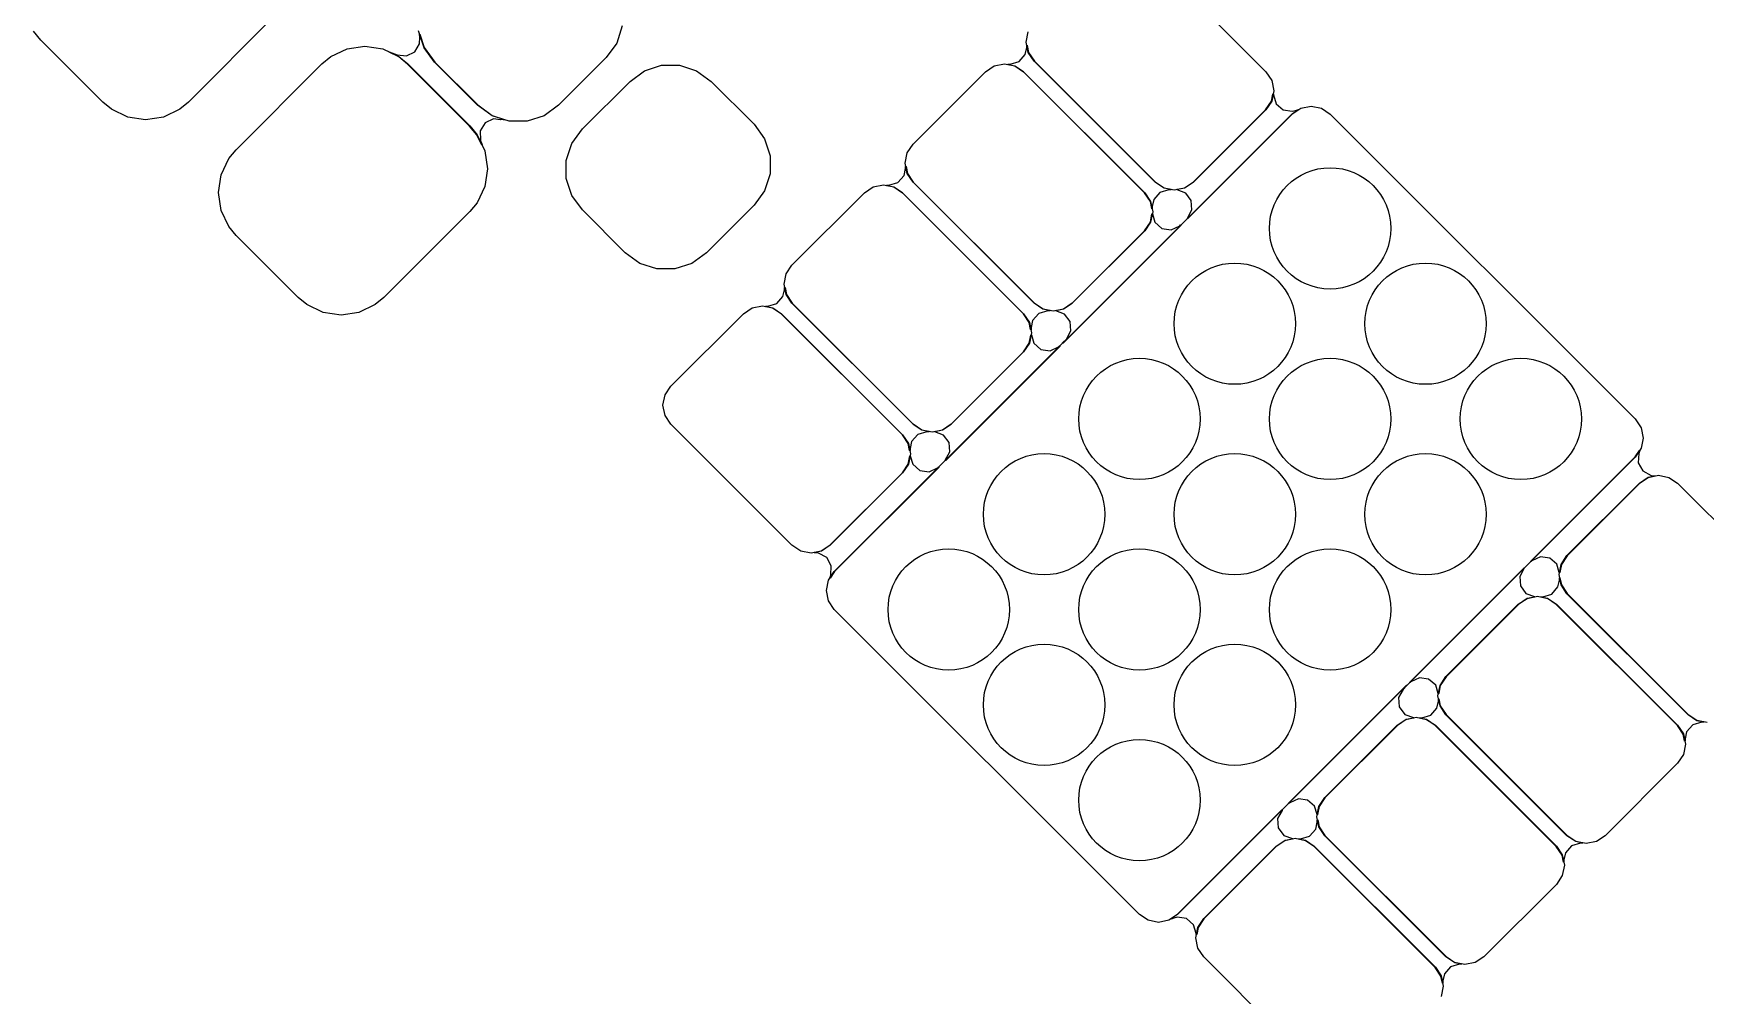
# Model space of a CAD drawing. Extents: x 4.32 to 8.86, y -5.17 to -1.84.
# Drawn here: x 5.3252 to 5.8135, y -2.5666 to -2.2855 of the extents above; entities that cross this region are included whole.
import ezdxf

# ---------------------------------------------------------------- set-up
doc = ezdxf.new("R2010")
doc.units = 0
doc.header["$MEASUREMENT"] = 0
doc.layers.add('BLACK', color=7, linetype='CONTINUOUS')

msp = doc.modelspace()

# ---------------------------------------------------------------- linework, layer by layer
at = {"layer": 'BLACK', "linetype": 'CONTINUOUS'}
for p, q in [((5.64972, -2.26136), (5.68508, -2.29672)), ((5.39557, -2.28051), (5.37051, -2.30557)), ((5.43929, -2.28972), (5.43768, -2.28474)), ((5.49717, -2.28335), (5.49556, -2.28833)), ((5.32736, -2.28747), (5.32524, -2.2849)), ((5.34546, -2.30557), (5.32736, -2.28747)), ((5.41681, -2.29003), (5.42201, -2.28924)), ((5.42201, -2.28924), (5.42722, -2.29003)), ((5.43656, -2.29087), (5.43795, -2.28852)), ((5.43794, -2.2858), (5.43797, -2.28573)), ((5.43806, -2.28666), (5.43794, -2.2858)), ((5.43795, -2.28852), (5.43806, -2.28666)), ((5.43797, -2.28573), (5.43805, -2.28572)), ((5.43805, -2.28572), (5.43809, -2.28577)), ((5.43809, -2.28577), (5.43936, -2.28968)), ((5.44237, -2.29395), (5.43929, -2.28972)), ((5.43936, -2.28968), (5.44243, -2.2939)), ((5.49556, -2.28833), (5.49248, -2.29256)), ((5.6148, -2.29169), (5.61524, -2.28967)), ((5.61512, -2.28809), (5.61572, -2.28507)), ((5.61572, -2.2911), (5.61512, -2.28809)), ((5.61524, -2.28906), (5.61528, -2.289)), ((5.61524, -2.28967), (5.61524, -2.28906)), ((5.61528, -2.289), (5.61535, -2.289)), ((5.61535, -2.289), (5.61539, -2.28905)), ((5.61539, -2.28905), (5.61579, -2.29107)), ((5.38443, -2.31949), (5.40949, -2.29443)), ((5.40949, -2.29443), (5.41206, -2.29231)), ((5.41206, -2.29231), (5.41681, -2.29003)), ((5.42722, -2.29003), (5.43197, -2.29231)), ((5.42903, -2.29094), (5.42907, -2.29087)), ((5.42908, -2.291), (5.42903, -2.29094)), ((5.42907, -2.29087), (5.42914, -2.29086)), ((5.43193, -2.29237), (5.42908, -2.291)), ((5.42914, -2.29086), (5.4314, -2.29179)), ((5.4314, -2.29179), (5.43412, -2.29209)), ((5.43449, -2.29449), (5.43193, -2.29237)), ((5.43197, -2.29231), (5.43454, -2.29443)), ((5.43412, -2.29209), (5.43656, -2.29087)), ((5.45258, -2.31258), (5.43449, -2.29449)), ((5.43454, -2.29443), (5.45264, -2.31253)), ((5.4549, -2.30648), (5.44237, -2.29395)), ((5.44243, -2.2939), (5.45495, -2.30642)), ((5.49248, -2.29256), (5.47856, -2.30648)), ((5.60578, -2.29501), (5.6088, -2.29441)), ((5.6088, -2.29441), (5.61181, -2.29501)), ((5.6097, -2.29463), (5.60972, -2.29455)), ((5.60976, -2.29468), (5.6097, -2.29463)), ((5.60972, -2.29455), (5.60977, -2.29453)), ((5.60977, -2.29453), (5.61038, -2.29453)), ((5.61038, -2.29453), (5.61301, -2.29375)), ((5.61301, -2.29375), (5.6148, -2.29169)), ((5.61743, -2.29365), (5.61572, -2.2911)), ((5.61579, -2.29107), (5.61749, -2.2936)), ((5.65278, -2.32901), (5.61743, -2.29365)), ((5.61749, -2.2936), (5.65283, -2.32895)), ((5.49944, -2.29952), (5.50367, -2.29644)), ((5.50367, -2.29644), (5.50865, -2.29483)), ((5.50865, -2.29483), (5.51389, -2.29483)), ((5.51389, -2.29483), (5.51887, -2.29644)), ((5.51887, -2.29644), (5.5231, -2.29952)), ((5.58207, -2.31787), (5.60323, -2.29672)), ((5.60323, -2.29672), (5.60578, -2.29501)), ((5.61178, -2.29508), (5.60976, -2.29468)), ((5.61431, -2.29678), (5.61178, -2.29508)), ((5.61181, -2.29501), (5.61436, -2.29672)), ((5.64966, -2.33212), (5.61431, -2.29678)), ((5.61436, -2.29672), (5.64972, -2.33207)), ((5.68508, -2.29672), (5.68678, -2.29927)), ((5.68678, -2.29927), (5.68738, -2.30228)), ((5.48552, -2.31344), (5.49944, -2.29952)), ((5.5231, -2.29952), (5.53563, -2.31205)), ((5.68671, -2.30527), (5.68711, -2.30325)), ((5.68738, -2.30228), (5.68678, -2.3053)), ((5.68711, -2.30325), (5.68716, -2.30319)), ((5.68716, -2.30319), (5.68724, -2.3032)), ((5.68724, -2.3032), (5.68727, -2.30326)), ((5.68727, -2.30326), (5.68727, -2.30347)), ((5.68727, -2.30347), (5.68804, -2.30609)), ((5.34803, -2.30769), (5.34546, -2.30557)), ((5.35278, -2.30997), (5.34803, -2.30769)), ((5.36794, -2.30769), (5.36319, -2.30997)), ((5.37051, -2.30557), (5.36794, -2.30769)), ((5.45913, -2.30956), (5.4549, -2.30648)), ((5.45495, -2.30642), (5.45917, -2.30949)), ((5.47856, -2.30648), (5.47433, -2.30956)), ((5.55908, -2.4427), (5.6927, -2.30908)), ((5.69275, -2.30914), (5.66231, -2.33958)), ((5.66387, -2.32895), (5.68501, -2.3078)), ((5.68508, -2.30785), (5.66392, -2.32901)), ((5.68501, -2.3078), (5.68671, -2.30527)), ((5.68678, -2.3053), (5.68508, -2.30785)), ((5.68804, -2.30609), (5.6901, -2.30788)), ((5.6901, -2.30788), (5.6928, -2.30827)), ((5.6927, -2.30908), (5.69526, -2.30737)), ((5.69465, -2.30787), (5.69275, -2.30914)), ((5.6928, -2.30827), (5.69377, -2.30803)), ((5.69377, -2.30803), (5.69458, -2.30773)), ((5.69458, -2.30773), (5.69465, -2.30775)), ((5.69465, -2.30775), (5.69468, -2.30782)), ((5.69468, -2.30782), (5.69465, -2.30787)), ((5.69526, -2.30737), (5.69827, -2.30677)), ((5.69827, -2.30677), (5.70128, -2.30737)), ((5.70128, -2.30737), (5.70384, -2.30908)), ((5.70384, -2.30908), (5.79292, -2.39816)), ((5.35799, -2.31076), (5.35278, -2.30997)), ((5.36319, -2.30997), (5.35799, -2.31076)), ((5.4547, -2.31514), (5.45258, -2.31258)), ((5.45264, -2.31253), (5.45476, -2.3151)), ((5.45711, -2.31167), (5.45568, -2.31399)), ((5.45568, -2.31399), (5.45573, -2.31673)), ((5.45956, -2.31049), (5.45711, -2.31167)), ((5.46411, -2.31117), (5.45913, -2.30956)), ((5.45917, -2.30949), (5.46308, -2.31076)), ((5.46156, -2.31073), (5.45956, -2.31049)), ((5.4616, -2.31073), (5.46156, -2.31073)), ((5.46161, -2.31071), (5.4616, -2.31073)), ((5.46304, -2.31091), (5.46161, -2.31071)), ((5.46311, -2.31089), (5.46304, -2.31091)), ((5.46308, -2.31076), (5.46313, -2.31082)), ((5.46313, -2.31082), (5.46311, -2.31089)), ((5.46935, -2.31117), (5.46411, -2.31117)), ((5.47433, -2.30956), (5.46935, -2.31117)), ((5.48244, -2.31767), (5.48552, -2.31344)), ((5.53563, -2.31205), (5.53871, -2.31628)), ((5.45607, -2.31799), (5.4547, -2.31514)), ((5.45476, -2.3151), (5.45704, -2.31985)), ((5.45573, -2.31673), (5.45587, -2.31712)), ((5.45587, -2.31712), (5.45621, -2.31793)), ((5.45613, -2.31804), (5.45607, -2.31799)), ((5.4562, -2.31801), (5.45613, -2.31804)), ((5.45621, -2.31793), (5.4562, -2.31801)), ((5.48083, -2.32265), (5.48244, -2.31767)), ((5.53871, -2.31628), (5.54032, -2.32126)), ((5.58036, -2.32043), (5.58207, -2.31787)), ((5.38003, -2.32681), (5.38231, -2.32206)), ((5.38231, -2.32206), (5.38443, -2.31949)), ((5.45704, -2.31985), (5.45783, -2.32505)), ((5.48083, -2.32789), (5.48083, -2.32265)), ((5.54032, -2.32126), (5.54032, -2.3265)), ((5.57977, -2.32344), (5.58036, -2.32043)), ((5.58036, -2.32645), (5.57977, -2.32344)), ((5.37924, -2.33201), (5.38003, -2.32681)), ((5.45783, -2.32505), (5.45704, -2.33026)), ((5.48244, -2.33287), (5.48083, -2.32789)), ((5.54032, -2.3265), (5.53871, -2.33148)), ((5.57765, -2.32911), (5.57944, -2.32705)), ((5.57944, -2.32705), (5.57988, -2.32503)), ((5.57988, -2.32442), (5.57992, -2.32435)), ((5.57988, -2.32503), (5.57988, -2.32442)), ((5.57992, -2.32435), (5.58, -2.32435)), ((5.58, -2.32435), (5.58004, -2.3244)), ((5.58004, -2.3244), (5.58044, -2.32642)), ((5.58207, -2.32901), (5.58036, -2.32645)), ((5.58044, -2.32642), (5.58213, -2.32896)), ((5.38003, -2.33722), (5.37924, -2.33201)), ((5.45704, -2.33026), (5.45476, -2.33501)), ((5.48552, -2.3371), (5.48244, -2.33287)), ((5.53871, -2.33148), (5.53563, -2.33571)), ((5.54672, -2.35323), (5.56787, -2.33207)), ((5.56787, -2.33207), (5.57043, -2.33036)), ((5.57043, -2.33036), (5.57344, -2.32977)), ((5.57344, -2.32977), (5.57645, -2.33036)), ((5.57434, -2.32999), (5.57436, -2.32991)), ((5.5744, -2.33004), (5.57434, -2.32999)), ((5.57436, -2.32991), (5.57442, -2.32988)), ((5.57642, -2.33044), (5.5744, -2.33004)), ((5.57442, -2.32988), (5.57503, -2.32988)), ((5.57503, -2.32988), (5.57765, -2.32911)), ((5.57896, -2.33213), (5.57642, -2.33044)), ((5.57645, -2.33036), (5.57901, -2.33207)), ((5.6143, -2.36748), (5.57896, -2.33213)), ((5.57901, -2.33207), (5.61436, -2.36743)), ((5.61743, -2.36436), (5.58207, -2.32901)), ((5.58213, -2.32896), (5.61748, -2.3643)), ((5.65135, -2.33466), (5.64966, -2.33212)), ((5.64972, -2.33207), (5.65143, -2.33463)), ((5.65414, -2.33197), (5.65235, -2.33403)), ((5.65534, -2.33072), (5.65278, -2.32901)), ((5.65283, -2.32895), (5.65537, -2.33064)), ((5.65676, -2.3312), (5.65414, -2.33197)), ((5.65835, -2.33132), (5.65534, -2.33072)), ((5.65537, -2.33064), (5.65739, -2.33104)), ((5.65737, -2.3312), (5.65676, -2.3312)), ((5.65743, -2.33117), (5.65737, -2.3312)), ((5.65739, -2.33104), (5.65745, -2.3311)), ((5.65745, -2.3311), (5.65743, -2.33117)), ((5.66136, -2.33072), (5.65835, -2.33132)), ((5.6591, -2.33116), (5.65913, -2.33109)), ((5.65915, -2.33123), (5.6591, -2.33116)), ((5.65913, -2.33109), (5.65916, -2.33107)), ((5.66168, -2.33217), (5.65915, -2.33123)), ((5.65916, -2.33107), (5.66133, -2.33064)), ((5.66133, -2.33064), (5.66387, -2.32895)), ((5.66392, -2.32901), (5.66136, -2.33072)), ((5.66331, -2.33435), (5.66168, -2.33217)), ((5.38231, -2.34197), (5.38003, -2.33722)), ((5.45264, -2.33758), (5.42758, -2.36264)), ((5.45476, -2.33501), (5.45264, -2.33758)), ((5.49805, -2.34963), (5.48552, -2.3371)), ((5.53563, -2.33571), (5.52171, -2.34963)), ((5.65175, -2.33668), (5.65135, -2.33466)), ((5.65135, -2.34062), (5.65182, -2.33827)), ((5.65143, -2.33463), (5.65203, -2.33764)), ((5.65203, -2.33764), (5.65143, -2.34065)), ((5.65179, -2.33673), (5.65175, -2.33668)), ((5.65187, -2.33673), (5.65179, -2.33673)), ((5.65182, -2.33827), (5.65187, -2.33821)), ((5.65191, -2.33666), (5.65187, -2.33673)), ((5.65187, -2.33821), (5.65195, -2.33823)), ((5.65235, -2.33403), (5.65191, -2.33605)), ((5.65191, -2.33605), (5.65191, -2.33666)), ((5.65195, -2.33823), (5.65197, -2.33827)), ((5.65197, -2.33827), (5.65268, -2.34068)), ((5.66219, -2.33948), (5.66351, -2.33707)), ((5.66351, -2.33707), (5.66331, -2.33435)), ((5.38443, -2.34454), (5.38231, -2.34197)), ((5.66029, -2.3416), (5.62586, -2.37603)), ((5.62851, -2.3643), (5.64966, -2.34316)), ((5.64972, -2.34321), (5.62856, -2.36436)), ((5.64966, -2.34316), (5.65135, -2.34062)), ((5.65143, -2.34065), (5.64972, -2.34321)), ((5.65268, -2.34068), (5.65474, -2.34247)), ((5.65474, -2.34247), (5.65744, -2.34286)), ((5.65744, -2.34286), (5.65993, -2.34172)), ((5.65993, -2.34172), (5.66018, -2.34149)), ((5.66018, -2.34149), (5.66026, -2.34147)), ((5.66026, -2.34147), (5.66031, -2.34153)), ((5.66031, -2.34153), (5.66029, -2.3416)), ((5.66218, -2.33954), (5.66219, -2.33948)), ((5.66224, -2.3396), (5.66218, -2.33954)), ((5.66231, -2.33958), (5.66224, -2.3396)), ((5.40253, -2.36264), (5.38443, -2.34454)), ((5.50228, -2.35271), (5.49805, -2.34963)), ((5.50726, -2.35432), (5.50228, -2.35271)), ((5.51748, -2.35271), (5.5125, -2.35432)), ((5.52171, -2.34963), (5.51748, -2.35271)), ((5.5125, -2.35432), (5.50726, -2.35432)), ((5.54441, -2.3588), (5.54501, -2.35578)), ((5.54501, -2.35578), (5.54672, -2.35323)), ((5.4051, -2.36476), (5.40253, -2.36264)), ((5.42758, -2.36264), (5.42501, -2.36476)), ((5.5423, -2.36446), (5.54409, -2.3624)), ((5.54409, -2.3624), (5.54453, -2.36039)), ((5.54501, -2.36181), (5.54441, -2.3588)), ((5.54453, -2.35977), (5.54457, -2.35971)), ((5.54453, -2.36039), (5.54453, -2.35977)), ((5.54457, -2.35971), (5.54464, -2.35971)), ((5.54464, -2.35971), (5.54468, -2.35976)), ((5.54468, -2.35976), (5.54508, -2.36178)), ((5.54672, -2.36436), (5.54501, -2.36181)), ((5.54508, -2.36178), (5.54678, -2.36431)), ((5.40985, -2.36704), (5.4051, -2.36476)), ((5.41505, -2.36783), (5.40985, -2.36704)), ((5.42026, -2.36704), (5.41505, -2.36783)), ((5.42501, -2.36476), (5.42026, -2.36704)), ((5.51136, -2.38858), (5.53252, -2.36743)), ((5.53252, -2.36743), (5.53507, -2.36572)), ((5.53507, -2.36572), (5.53809, -2.36512)), ((5.53809, -2.36512), (5.5411, -2.36572)), ((5.53899, -2.36534), (5.539, -2.36526)), ((5.53905, -2.36539), (5.53899, -2.36534)), ((5.539, -2.36526), (5.53906, -2.36524)), ((5.54107, -2.36579), (5.53905, -2.36539)), ((5.53906, -2.36524), (5.53967, -2.36524)), ((5.53967, -2.36524), (5.5423, -2.36446)), ((5.5436, -2.36749), (5.54107, -2.36579)), ((5.5411, -2.36572), (5.54365, -2.36743)), ((5.57895, -2.40283), (5.5436, -2.36749)), ((5.54365, -2.36743), (5.57901, -2.40278)), ((5.58207, -2.39972), (5.54672, -2.36436)), ((5.54678, -2.36431), (5.58212, -2.39966)), ((5.616, -2.37001), (5.6143, -2.36748)), ((5.61436, -2.36743), (5.61607, -2.36998)), ((5.61878, -2.36733), (5.61699, -2.36939)), ((5.61998, -2.36607), (5.61743, -2.36436)), ((5.61748, -2.3643), (5.62001, -2.366)), ((5.62141, -2.36656), (5.61878, -2.36733)), ((5.62299, -2.36667), (5.61998, -2.36607)), ((5.62001, -2.366), (5.62203, -2.3664)), ((5.62202, -2.36656), (5.62141, -2.36656)), ((5.62208, -2.36653), (5.62202, -2.36656)), ((5.62203, -2.3664), (5.62209, -2.36645)), ((5.62209, -2.36645), (5.62208, -2.36653)), ((5.62601, -2.36607), (5.62299, -2.36667)), ((5.62374, -2.36652), (5.62377, -2.36645)), ((5.62379, -2.36658), (5.62374, -2.36652)), ((5.62377, -2.36645), (5.62381, -2.36643)), ((5.62632, -2.36752), (5.62379, -2.36658)), ((5.62381, -2.36643), (5.62598, -2.366)), ((5.62598, -2.366), (5.62851, -2.3643)), ((5.62856, -2.36436), (5.62601, -2.36607)), ((5.62796, -2.36971), (5.62632, -2.36752)), ((5.6164, -2.37203), (5.616, -2.37001)), ((5.61607, -2.36998), (5.61667, -2.37299)), ((5.61644, -2.37209), (5.6164, -2.37203)), ((5.61652, -2.37209), (5.61644, -2.37209)), ((5.61656, -2.37202), (5.61652, -2.37209)), ((5.61699, -2.36939), (5.61656, -2.37141)), ((5.61656, -2.37141), (5.61656, -2.37202)), ((5.62684, -2.37483), (5.62815, -2.37243)), ((5.62815, -2.37243), (5.62796, -2.36971)), ((5.62493, -2.37696), (5.5916, -2.41029)), ((5.6143, -2.37851), (5.616, -2.37598)), ((5.61607, -2.37601), (5.61436, -2.37856)), ((5.616, -2.37598), (5.61646, -2.37363)), ((5.61667, -2.37299), (5.61607, -2.37601)), ((5.61646, -2.37363), (5.61652, -2.37357)), ((5.61652, -2.37357), (5.61659, -2.37359)), ((5.61659, -2.37359), (5.61662, -2.37362)), ((5.61662, -2.37362), (5.61733, -2.37604)), ((5.61733, -2.37604), (5.61939, -2.37782)), ((5.62209, -2.37821), (5.62458, -2.37708)), ((5.62458, -2.37708), (5.62482, -2.37684)), ((5.62482, -2.37684), (5.6249, -2.37683)), ((5.6249, -2.37683), (5.62495, -2.37688)), ((5.62495, -2.37688), (5.62493, -2.37696)), ((5.62573, -2.37599), (5.62575, -2.37592)), ((5.62579, -2.37605), (5.62573, -2.37599)), ((5.62575, -2.37592), (5.62684, -2.37483)), ((5.62586, -2.37603), (5.62579, -2.37605)), ((5.59316, -2.39966), (5.6143, -2.37851)), ((5.61436, -2.37856), (5.59321, -2.39972)), ((5.61939, -2.37782), (5.62209, -2.37821)), ((5.50905, -2.39415), (5.50965, -2.39114)), ((5.50965, -2.39114), (5.51136, -2.38858)), ((5.50965, -2.39717), (5.50905, -2.39415)), ((5.51136, -2.39972), (5.50965, -2.39717)), ((5.54672, -2.43508), (5.51136, -2.39972)), ((5.58463, -2.40143), (5.58207, -2.39972)), ((5.58212, -2.39966), (5.58466, -2.40135)), ((5.58605, -2.40191), (5.58343, -2.40268)), ((5.58764, -2.40203), (5.58463, -2.40143)), ((5.58466, -2.40135), (5.58668, -2.40175)), ((5.58666, -2.40191), (5.58605, -2.40191)), ((5.58672, -2.40188), (5.58666, -2.40191)), ((5.58668, -2.40175), (5.58674, -2.40181)), ((5.58674, -2.40181), (5.58672, -2.40188)), ((5.59065, -2.40143), (5.58764, -2.40203)), ((5.58839, -2.40188), (5.58842, -2.4018)), ((5.58844, -2.40194), (5.58839, -2.40188)), ((5.58842, -2.4018), (5.58845, -2.40178)), ((5.59097, -2.40288), (5.58844, -2.40194)), ((5.58845, -2.40178), (5.59062, -2.40135)), ((5.59062, -2.40135), (5.59316, -2.39966)), ((5.59321, -2.39972), (5.59065, -2.40143)), ((5.79292, -2.39816), (5.79463, -2.40072)), ((5.79463, -2.40072), (5.79523, -2.40373)), ((5.58064, -2.40537), (5.57895, -2.40283)), ((5.57901, -2.40278), (5.58072, -2.40534)), ((5.58104, -2.40739), (5.58064, -2.40537)), ((5.58072, -2.40534), (5.58132, -2.40835)), ((5.58164, -2.40475), (5.5812, -2.40676)), ((5.5812, -2.40676), (5.5812, -2.40737)), ((5.58343, -2.40268), (5.58164, -2.40475)), ((5.5926, -2.40506), (5.59097, -2.40288)), ((5.5928, -2.40778), (5.5926, -2.40506)), ((5.79463, -2.40674), (5.79292, -2.4093)), ((5.79523, -2.40373), (5.79463, -2.40674)), ((5.57895, -2.41387), (5.58064, -2.41133)), ((5.58072, -2.41136), (5.57901, -2.41392)), ((5.58064, -2.41133), (5.58111, -2.40898)), ((5.58132, -2.40835), (5.58072, -2.41136)), ((5.58108, -2.40744), (5.58104, -2.40739)), ((5.58116, -2.40744), (5.58108, -2.40744)), ((5.58111, -2.40898), (5.58116, -2.40893)), ((5.5812, -2.40737), (5.58116, -2.40744)), ((5.58116, -2.40893), (5.58124, -2.40894)), ((5.58124, -2.40894), (5.58126, -2.40898)), ((5.58126, -2.40898), (5.58197, -2.41139)), ((5.58197, -2.41139), (5.58403, -2.41318)), ((5.59147, -2.41025), (5.59148, -2.4102)), ((5.59153, -2.41031), (5.59147, -2.41025)), ((5.59148, -2.4102), (5.5928, -2.40778)), ((5.5916, -2.41029), (5.59153, -2.41031)), ((5.79292, -2.4093), (5.6593, -2.54292)), ((5.76242, -2.43969), (5.79286, -2.40925)), ((5.79286, -2.40925), (5.79413, -2.40735)), ((5.79398, -2.40822), (5.7938, -2.41096)), ((5.7938, -2.41096), (5.79513, -2.41334)), ((5.79427, -2.40742), (5.79398, -2.40822)), ((5.79413, -2.40735), (5.7942, -2.40732)), ((5.7942, -2.40732), (5.79426, -2.40736)), ((5.79426, -2.40736), (5.79427, -2.40742)), ((5.5578, -2.43501), (5.57895, -2.41387)), ((5.57901, -2.41392), (5.55785, -2.43508)), ((5.58958, -2.41231), (5.55914, -2.44275)), ((5.58403, -2.41318), (5.58673, -2.41357)), ((5.58673, -2.41357), (5.58922, -2.41243)), ((5.58922, -2.41243), (5.58947, -2.4122)), ((5.58947, -2.4122), (5.58954, -2.41218)), ((5.58954, -2.41218), (5.5896, -2.41224)), ((5.5896, -2.41224), (5.58958, -2.41231)), ((5.79415, -2.41692), (5.7967, -2.41522)), ((5.79673, -2.41529), (5.7942, -2.41699)), ((5.79513, -2.41334), (5.79754, -2.41463)), ((5.7967, -2.41522), (5.79972, -2.41462)), ((5.79875, -2.41489), (5.79673, -2.41529)), ((5.79754, -2.41463), (5.79853, -2.41473)), ((5.79853, -2.41473), (5.79874, -2.41473)), ((5.79874, -2.41473), (5.79881, -2.41477)), ((5.79881, -2.41485), (5.79875, -2.41489)), ((5.79881, -2.41477), (5.79881, -2.41485)), ((5.79972, -2.41462), (5.80273, -2.41522)), ((5.80273, -2.41522), (5.80528, -2.41692)), ((5.77299, -2.43808), (5.79415, -2.41692)), ((5.7942, -2.41699), (5.77305, -2.43813)), ((5.80528, -2.41692), (5.84064, -2.45228)), ((5.54927, -2.43678), (5.54672, -2.43508)), ((5.55527, -2.43671), (5.5578, -2.43501)), ((5.55785, -2.43508), (5.5553, -2.43678)), ((5.55228, -2.43738), (5.54927, -2.43678)), ((5.5553, -2.43678), (5.55228, -2.43738)), ((5.55319, -2.43715), (5.55325, -2.43711)), ((5.55319, -2.43723), (5.55319, -2.43715)), ((5.55326, -2.43727), (5.55319, -2.43723)), ((5.55325, -2.43711), (5.55527, -2.43671)), ((5.55347, -2.43727), (5.55326, -2.43727)), ((5.55446, -2.43737), (5.55347, -2.43727)), ((5.55687, -2.43866), (5.55446, -2.43737)), ((5.5582, -2.44104), (5.55687, -2.43866)), ((5.55802, -2.44378), (5.5582, -2.44104)), ((5.7624, -2.43976), (5.76242, -2.43969)), ((5.76246, -2.43982), (5.7624, -2.43976)), ((5.76253, -2.4398), (5.76246, -2.43982)), ((5.76278, -2.43957), (5.76253, -2.4398)), ((5.76527, -2.43843), (5.76278, -2.43957)), ((5.76797, -2.43882), (5.76527, -2.43843)), ((5.77003, -2.44061), (5.76797, -2.43882)), ((5.77074, -2.44302), (5.77003, -2.44061)), ((5.77068, -2.44365), (5.77128, -2.44064)), ((5.77136, -2.44067), (5.77089, -2.44302)), ((5.77128, -2.44064), (5.77299, -2.43808)), ((5.77305, -2.43813), (5.77136, -2.44067)), ((5.55677, -2.44827), (5.55737, -2.44526)), ((5.55737, -2.44526), (5.55908, -2.4427)), ((5.55773, -2.44458), (5.55802, -2.44378)), ((5.55774, -2.44464), (5.55773, -2.44458)), ((5.5578, -2.44468), (5.55774, -2.44464)), ((5.55787, -2.44465), (5.5578, -2.44468)), ((5.55914, -2.44275), (5.55787, -2.44465)), ((5.72707, -2.47504), (5.7604, -2.44171)), ((5.76052, -2.4418), (5.7592, -2.44422)), ((5.7592, -2.44422), (5.7594, -2.44694)), ((5.7604, -2.44171), (5.76047, -2.44169)), ((5.76047, -2.44169), (5.76053, -2.44175)), ((5.76053, -2.44175), (5.76052, -2.4418)), ((5.77036, -2.44725), (5.7708, -2.44524)), ((5.77128, -2.44666), (5.77068, -2.44365)), ((5.77076, -2.44306), (5.77074, -2.44302)), ((5.77084, -2.44307), (5.77076, -2.44306)), ((5.7708, -2.44463), (5.77084, -2.44456)), ((5.7708, -2.44524), (5.7708, -2.44463)), ((5.77089, -2.44302), (5.77084, -2.44307)), ((5.77084, -2.44456), (5.77092, -2.44456)), ((5.77092, -2.44456), (5.77096, -2.44461)), ((5.77096, -2.44461), (5.77136, -2.44663)), ((5.55737, -2.45128), (5.55677, -2.44827)), ((5.75879, -2.45228), (5.76135, -2.45057)), ((5.76138, -2.45065), (5.75884, -2.45234)), ((5.7594, -2.44694), (5.76103, -2.44912)), ((5.76103, -2.44912), (5.76356, -2.45006)), ((5.76135, -2.45057), (5.76436, -2.44997)), ((5.76355, -2.45022), (5.76138, -2.45065)), ((5.76358, -2.4502), (5.76355, -2.45022)), ((5.76356, -2.45006), (5.76361, -2.45012)), ((5.76361, -2.45012), (5.76358, -2.4502)), ((5.76436, -2.44997), (5.76737, -2.45057)), ((5.76526, -2.45019), (5.76528, -2.45012)), ((5.76532, -2.45025), (5.76526, -2.45019)), ((5.76528, -2.45012), (5.76534, -2.45009)), ((5.76734, -2.45065), (5.76532, -2.45025)), ((5.76534, -2.45009), (5.76595, -2.45009)), ((5.76595, -2.45009), (5.76857, -2.44932)), ((5.76988, -2.45234), (5.76734, -2.45065)), ((5.76737, -2.45057), (5.76993, -2.45228)), ((5.76857, -2.44932), (5.77036, -2.44725)), ((5.77299, -2.44922), (5.77128, -2.44666)), ((5.77136, -2.44663), (5.77305, -2.44917)), ((5.80835, -2.48457), (5.77299, -2.44922)), ((5.77305, -2.44917), (5.8084, -2.48451)), ((5.55908, -2.45384), (5.55737, -2.45128)), ((5.64816, -2.54292), (5.55908, -2.45384)), ((5.73764, -2.47344), (5.75879, -2.45228)), ((5.75884, -2.45234), (5.7377, -2.47349)), ((5.80522, -2.48769), (5.76988, -2.45234)), ((5.76993, -2.45228), (5.80528, -2.48764)), ((5.72705, -2.47512), (5.72707, -2.47504)), ((5.7271, -2.47517), (5.72705, -2.47512)), ((5.72718, -2.47516), (5.7271, -2.47517)), ((5.72742, -2.47492), (5.72718, -2.47516)), ((5.72991, -2.47379), (5.72742, -2.47492)), ((5.73261, -2.47418), (5.72991, -2.47379)), ((5.73467, -2.47596), (5.73261, -2.47418)), ((5.73593, -2.47599), (5.73764, -2.47344)), ((5.7377, -2.47349), (5.736, -2.47602)), ((5.69171, -2.5104), (5.72617, -2.47594)), ((5.72516, -2.47717), (5.72385, -2.47957)), ((5.72385, -2.47957), (5.72404, -2.48229)), ((5.72628, -2.47605), (5.72516, -2.47717)), ((5.72617, -2.47594), (5.72625, -2.47592)), ((5.72625, -2.47592), (5.7263, -2.47597)), ((5.7263, -2.47597), (5.72628, -2.47605)), ((5.73538, -2.47838), (5.73467, -2.47596)), ((5.73533, -2.47901), (5.73593, -2.47599)), ((5.73593, -2.48202), (5.73533, -2.47901)), ((5.73541, -2.47841), (5.73538, -2.47838)), ((5.73548, -2.47843), (5.73541, -2.47841)), ((5.73544, -2.47998), (5.73548, -2.47991)), ((5.73544, -2.48059), (5.73544, -2.47998)), ((5.73554, -2.47837), (5.73548, -2.47843)), ((5.73548, -2.47991), (5.73556, -2.47991)), ((5.736, -2.47602), (5.73554, -2.47837)), ((5.73556, -2.47991), (5.7356, -2.47997)), ((5.7356, -2.47997), (5.736, -2.48199)), ((5.72404, -2.48229), (5.72568, -2.48448)), ((5.72568, -2.48448), (5.72821, -2.48542)), ((5.73059, -2.48544), (5.73322, -2.48467)), ((5.73322, -2.48467), (5.73501, -2.48261)), ((5.73501, -2.48261), (5.73544, -2.48059)), ((5.73764, -2.48457), (5.73593, -2.48202)), ((5.736, -2.48199), (5.7377, -2.48452)), ((5.77299, -2.51993), (5.73764, -2.48457)), ((5.7377, -2.48452), (5.77304, -2.51987)), ((5.8109, -2.48628), (5.80835, -2.48457)), ((5.8084, -2.48451), (5.81093, -2.48621)), ((5.70228, -2.50879), (5.72344, -2.48764)), ((5.72349, -2.4877), (5.70234, -2.50884)), ((5.72344, -2.48764), (5.72599, -2.48593)), ((5.72602, -2.486), (5.72349, -2.4877)), ((5.72599, -2.48593), (5.72901, -2.48533)), ((5.72819, -2.48557), (5.72602, -2.486)), ((5.72823, -2.48555), (5.72819, -2.48557)), ((5.72821, -2.48542), (5.72826, -2.48548)), ((5.72826, -2.48548), (5.72823, -2.48555)), ((5.72901, -2.48533), (5.73202, -2.48593)), ((5.72991, -2.48555), (5.72992, -2.48547)), ((5.72997, -2.4856), (5.72991, -2.48555)), ((5.72992, -2.48547), (5.72998, -2.48544)), ((5.73199, -2.486), (5.72997, -2.4856)), ((5.72998, -2.48544), (5.73059, -2.48544)), ((5.73452, -2.4877), (5.73199, -2.486)), ((5.73202, -2.48593), (5.73457, -2.48764)), ((5.76987, -2.52304), (5.73452, -2.4877)), ((5.73457, -2.48764), (5.76993, -2.52299)), ((5.80692, -2.49022), (5.80522, -2.48769)), ((5.80528, -2.48764), (5.80699, -2.49019)), ((5.80791, -2.4896), (5.80747, -2.49161)), ((5.8097, -2.48754), (5.80791, -2.4896)), ((5.81233, -2.48676), (5.8097, -2.48754)), ((5.81391, -2.48688), (5.8109, -2.48628)), ((5.81093, -2.48621), (5.81295, -2.48661)), ((5.81294, -2.48676), (5.81233, -2.48676)), ((5.813, -2.48674), (5.81294, -2.48676)), ((5.81295, -2.48661), (5.81301, -2.48666)), ((5.81301, -2.48666), (5.813, -2.48674)), ((5.80732, -2.49224), (5.80692, -2.49022)), ((5.80699, -2.49019), (5.80759, -2.4932)), ((5.80759, -2.4932), (5.80699, -2.49622)), ((5.80736, -2.49229), (5.80732, -2.49224)), ((5.80743, -2.49229), (5.80736, -2.49229)), ((5.80747, -2.49223), (5.80743, -2.49229)), ((5.80747, -2.49161), (5.80747, -2.49223)), ((5.80528, -2.49877), (5.78413, -2.51993)), ((5.80699, -2.49622), (5.80528, -2.49877)), ((5.69456, -2.50914), (5.69207, -2.51028)), ((5.69726, -2.50953), (5.69456, -2.50914)), ((5.70057, -2.51135), (5.70228, -2.50879)), ((5.70234, -2.50884), (5.70065, -2.51138)), ((5.65925, -2.54286), (5.68969, -2.51242)), ((5.68981, -2.51252), (5.68849, -2.51493)), ((5.68969, -2.51242), (5.68976, -2.5124)), ((5.68976, -2.5124), (5.68982, -2.51246)), ((5.68982, -2.51246), (5.68981, -2.51252)), ((5.69169, -2.51047), (5.69171, -2.5104)), ((5.69174, -2.51053), (5.69169, -2.51047)), ((5.69182, -2.51051), (5.69174, -2.51053)), ((5.69207, -2.51028), (5.69182, -2.51051)), ((5.69932, -2.51132), (5.69726, -2.50953)), ((5.70003, -2.51373), (5.69932, -2.51132)), ((5.69997, -2.51436), (5.70057, -2.51135)), ((5.70005, -2.51377), (5.70003, -2.51373)), ((5.70013, -2.51379), (5.70005, -2.51377)), ((5.70018, -2.51373), (5.70013, -2.51379)), ((5.70065, -2.51138), (5.70018, -2.51373)), ((5.68849, -2.51493), (5.68869, -2.51765)), ((5.68869, -2.51765), (5.69032, -2.51983)), ((5.69786, -2.52003), (5.69965, -2.51797)), ((5.69965, -2.51797), (5.70009, -2.51595)), ((5.70057, -2.51737), (5.69997, -2.51436)), ((5.70009, -2.51534), (5.70013, -2.51527)), ((5.70009, -2.51595), (5.70009, -2.51534)), ((5.70013, -2.51527), (5.70021, -2.51527)), ((5.70021, -2.51527), (5.70025, -2.51532)), ((5.70025, -2.51532), (5.70065, -2.51734)), ((5.70228, -2.51993), (5.70057, -2.51737)), ((5.70065, -2.51734), (5.70234, -2.51988)), ((5.66692, -2.54415), (5.68808, -2.52299)), ((5.68813, -2.52305), (5.66699, -2.5442)), ((5.68808, -2.52299), (5.69064, -2.52128)), ((5.69067, -2.52136), (5.68813, -2.52305)), ((5.69032, -2.51983), (5.69285, -2.52077)), ((5.69064, -2.52128), (5.69365, -2.52068)), ((5.69284, -2.52093), (5.69067, -2.52136)), ((5.69287, -2.52091), (5.69284, -2.52093)), ((5.69285, -2.52077), (5.6929, -2.52084)), ((5.6929, -2.52084), (5.69287, -2.52091)), ((5.69365, -2.52068), (5.69666, -2.52128)), ((5.69455, -2.5209), (5.69457, -2.52083)), ((5.69461, -2.52096), (5.69455, -2.5209)), ((5.69457, -2.52083), (5.69463, -2.5208)), ((5.69663, -2.52136), (5.69461, -2.52096)), ((5.69463, -2.5208), (5.69524, -2.5208)), ((5.69524, -2.5208), (5.69786, -2.52003)), ((5.69917, -2.52305), (5.69663, -2.52136)), ((5.69666, -2.52128), (5.69922, -2.52299)), ((5.73451, -2.5584), (5.69917, -2.52305)), ((5.69922, -2.52299), (5.73457, -2.55835)), ((5.73764, -2.55528), (5.70228, -2.51993)), ((5.70234, -2.51988), (5.73769, -2.55522)), ((5.77156, -2.52558), (5.76987, -2.52304)), ((5.76993, -2.52299), (5.77164, -2.52555)), ((5.77435, -2.52289), (5.77256, -2.52495)), ((5.77555, -2.52164), (5.77299, -2.51993)), ((5.77304, -2.51987), (5.77558, -2.52156)), ((5.77697, -2.52212), (5.77435, -2.52289)), ((5.77856, -2.52223), (5.77555, -2.52164)), ((5.77558, -2.52156), (5.7776, -2.52196)), ((5.77758, -2.52212), (5.77697, -2.52212)), ((5.77764, -2.52209), (5.77758, -2.52212)), ((5.7776, -2.52196), (5.77766, -2.52201)), ((5.77766, -2.52201), (5.77764, -2.52209)), ((5.78157, -2.52164), (5.77856, -2.52223)), ((5.78413, -2.51993), (5.78157, -2.52164)), ((5.77196, -2.5276), (5.77156, -2.52558)), ((5.77164, -2.52555), (5.77223, -2.52856)), ((5.77223, -2.52856), (5.77164, -2.53157)), ((5.772, -2.52765), (5.77196, -2.5276)), ((5.77208, -2.52765), (5.772, -2.52765)), ((5.77212, -2.52758), (5.77208, -2.52765)), ((5.77256, -2.52495), (5.77212, -2.52697)), ((5.77212, -2.52697), (5.77212, -2.52758)), ((5.77164, -2.53157), (5.76993, -2.53413)), ((5.76993, -2.53413), (5.74877, -2.55528)), ((5.65072, -2.54463), (5.64816, -2.54292)), ((5.6593, -2.54292), (5.65674, -2.54463)), ((5.65735, -2.54413), (5.65925, -2.54286)), ((5.65373, -2.54523), (5.65072, -2.54463)), ((5.65674, -2.54463), (5.65373, -2.54523)), ((5.65732, -2.54418), (5.65735, -2.54413)), ((5.65735, -2.54425), (5.65732, -2.54418)), ((5.65742, -2.54427), (5.65735, -2.54425)), ((5.65823, -2.54397), (5.65742, -2.54427)), ((5.6592, -2.54373), (5.65823, -2.54397)), ((5.6619, -2.54412), (5.6592, -2.54373)), ((5.66396, -2.54591), (5.6619, -2.54412)), ((5.66473, -2.54853), (5.66396, -2.54591)), ((5.66462, -2.54972), (5.66522, -2.5467)), ((5.66529, -2.54673), (5.66489, -2.54875)), ((5.66522, -2.5467), (5.66692, -2.54415)), ((5.66699, -2.5442), (5.66529, -2.54673)), ((5.66522, -2.55273), (5.66462, -2.54972)), ((5.66473, -2.54874), (5.66473, -2.54853)), ((5.66476, -2.5488), (5.66473, -2.54874)), ((5.66484, -2.54881), (5.66476, -2.5488)), ((5.66489, -2.54875), (5.66484, -2.54881)), ((5.66692, -2.55528), (5.66522, -2.55273)), ((5.70228, -2.59064), (5.66692, -2.55528)), ((5.73899, -2.55825), (5.7372, -2.56031)), ((5.74019, -2.55699), (5.73764, -2.55528)), ((5.73769, -2.55522), (5.74022, -2.55692)), ((5.74162, -2.55747), (5.73899, -2.55825)), ((5.7432, -2.55759), (5.74019, -2.55699)), ((5.74022, -2.55692), (5.74224, -2.55732)), ((5.74223, -2.55747), (5.74162, -2.55747)), ((5.74228, -2.55745), (5.74223, -2.55747)), ((5.74224, -2.55732), (5.7423, -2.55737)), ((5.7423, -2.55737), (5.74228, -2.55745)), ((5.74622, -2.55699), (5.7432, -2.55759)), ((5.74877, -2.55528), (5.74622, -2.55699)), ((5.73621, -2.56093), (5.73451, -2.5584)), ((5.73457, -2.55835), (5.73628, -2.5609)), ((5.73661, -2.56295), (5.73621, -2.56093)), ((5.73628, -2.5609), (5.73688, -2.56391)), ((5.73665, -2.563), (5.73661, -2.56295)), ((5.73672, -2.563), (5.73665, -2.563)), ((5.73676, -2.56294), (5.73672, -2.563)), ((5.7372, -2.56031), (5.73676, -2.56233)), ((5.73676, -2.56233), (5.73676, -2.56294)), ((5.73688, -2.56391), (5.73628, -2.56693))]:
    msp.add_line(p, q, dxfattribs=at)
at = {"layer": 'BLACK'}
for centre in [(5.70384, -2.34248), (5.676, -2.37032), (5.73168, -2.37032), (5.64816, -2.39816), (5.70384, -2.39816), (5.75952, -2.39816), (5.62032, -2.426), (5.676, -2.426), (5.73168, -2.426), (5.59248, -2.45384), (5.64816, -2.45384), (5.70384, -2.45384), (5.62032, -2.48168), (5.676, -2.48168), (5.64816, -2.50952)]:
    msp.add_circle(centre, 0.01772, dxfattribs=at)

doc.saveas('drawing.dxf')
